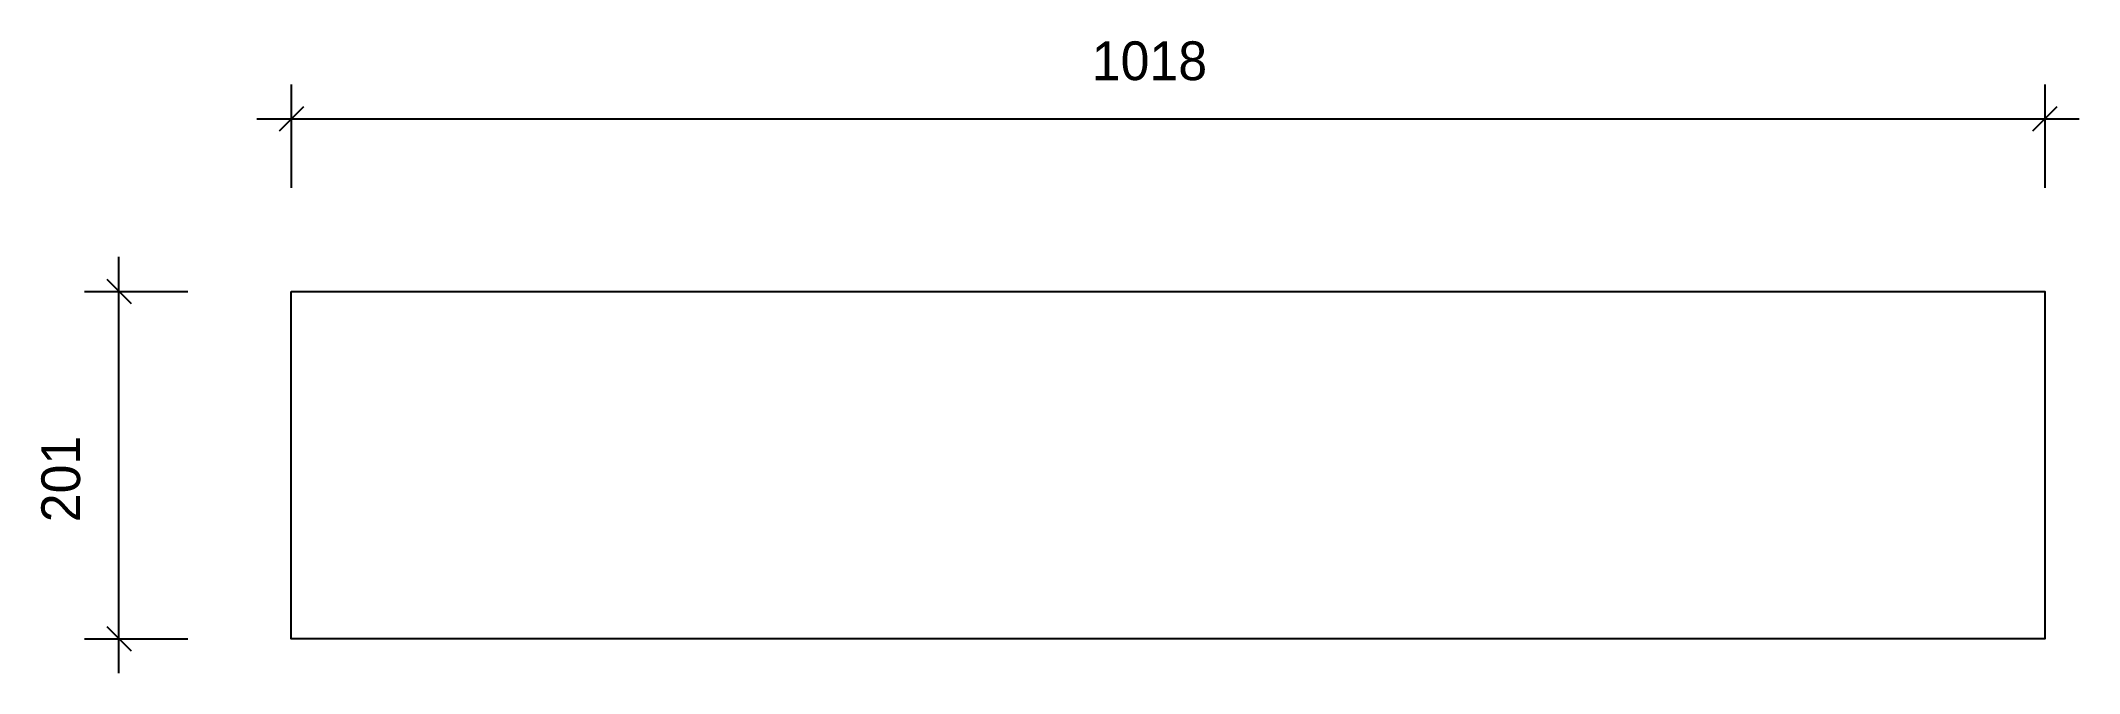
# Model space of a CAD drawing. Header units: millimetres. Extents: x -145 to 1038, y -20 to 347.
import ezdxf
from ezdxf.enums import TextEntityAlignment as Align

# ---------------------------------------------------------------- set-up
doc = ezdxf.new("R2010")
doc.units = ezdxf.units.MM
for name, color, linetype in [('CONTOUR', 7, 'CONTINUOUS'), ('DIMLINES', 7, 'CONTINUOUS'), ('DIMLINESTEXT', 7, 'CONTINUOUS')]:
    doc.layers.add(name, color=color, linetype=linetype)

msp = doc.modelspace()

# ---------------------------------------------------------------- linework, layer by layer
at = {"layer": 'CONTOUR', "color": 0, "linetype": '0'}
msp.add_lwpolyline([(0, 201.429), (1017.594, 201.429), (1017.594, 0), (0, 0), (0, 201.429)], dxfattribs=at)
at = {"layer": 'DIMLINES', "color": 0}
for p, q in [((0, 321.429), (0, 261.429)), ((1017.594, 321.429), (1017.594, 261.429)), ((7.071, 308.5), (-7.071, 294.358)), ((1024.665, 308.5), (1010.523, 294.358)), ((-20, 301.429), (1037.594, 301.429)), ((-100, -20), (-100, 221.429)), ((-120, 201.429), (-60, 201.429)), ((-107.071, 208.5), (-92.929, 194.358)), ((-120, 0), (-60, 0)), ((-107.071, 7.071), (-92.929, -7.071))]:
    msp.add_line(p, q, dxfattribs=at)

# ---------------------------------------------------------------- texts
at = {"layer": 'DIMLINESTEXT'}
msp.add_text('1018', height=22.5, dxfattribs=at).set_placement((464.576, 346.429), align=Align.TOP_LEFT)
msp.add_text('201', height=22.5, rotation=90, dxfattribs=at).set_placement((-145, 67.549), align=Align.TOP_LEFT)

doc.saveas('drawing.dxf')
